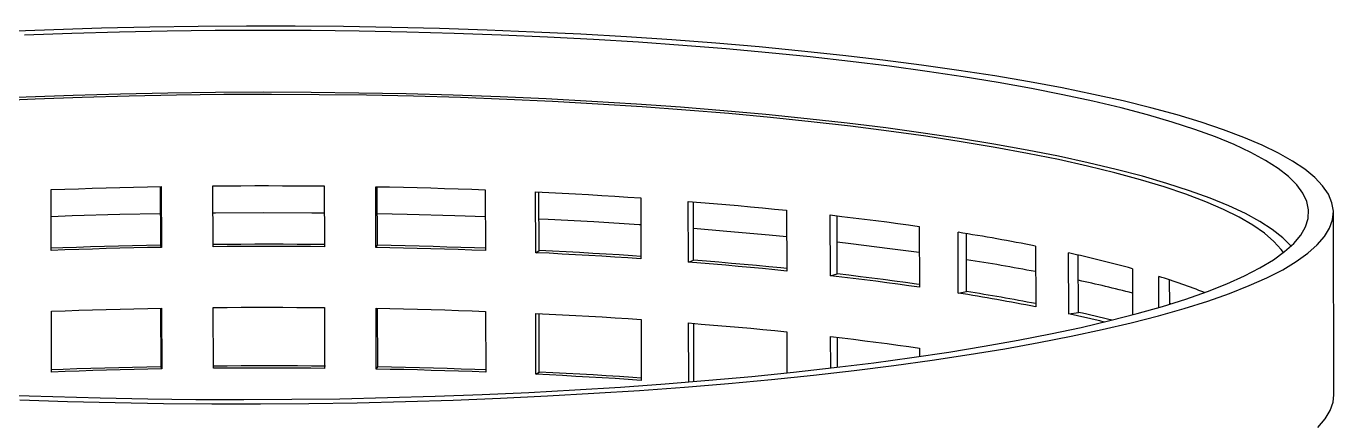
# Model space of a CAD drawing. Header units: millimetres. Extents: x 2214 to 8154, y -2115 to 2085.
# Drawn here: x 6895.5 to 7213, y 463.5 to 559.6 of the extents above; entities that cross this region are included whole.
import ezdxf

# ---------------------------------------------------------------- set-up
doc = ezdxf.new("R2010")
doc.units = ezdxf.units.MM

# ---------------------------------------------------------------- blocks, each defined once
blk = doc.blocks.new('izometria')
for p, q in [((1856.7, 303.66), (1856.68, 313.51)), ((1874.32, 313.99), (1874.35, 304.5)), ((1874.5, 314), (1874.52, 304.15)), ((1882.89, 304.26), (1882.86, 314.11)), ((1900.86, 314.1), (1900.88, 304.26)), ((1909.23, 304.14), (1909.2, 313.98)), ((1909.46, 304.49), (1909.44, 313.98)), ((1926.93, 313.49), (1926.96, 303.64)), ((1935.08, 303.29), (1935.05, 313.14)), ((1935.62, 303.63), (1935.6, 313.12)), ((1952.08, 312.16), (1952.1, 302.32)), ((1959.8, 301.75), (1959.77, 311.6)), ((1960.64, 302.07), (1960.61, 311.53)), ((1975.68, 310.17), (1975.7, 300.32)), ((1982.78, 299.55), (1982.75, 309.4)), ((1983.89, 299.85), (1983.87, 309.27)), ((2064.24, 280.29), (2064.17, 309.83)), ((1997.15, 307.54), (1997.17, 297.7)), ((2003.46, 296.74), (2003.44, 306.59)), ((2004.82, 297), (2004.8, 306.37)), ((1874.52, 304.15), (1874.35, 304.5)), ((1909.23, 304.14), (1909.46, 304.49)), ((1935.08, 303.29), (1935.62, 303.63)), ((2015.96, 304.36), (2015.99, 294.52)), ((2021.33, 293.4), (2021.3, 303.25)), ((2022.9, 293.62), (2022.88, 302.89)), ((1959.8, 301.75), (1960.64, 302.07)), ((2031.65, 300.7), (2031.67, 293.22)), ((1982.78, 299.55), (1983.89, 299.85)), ((2035.93, 294.42), (2035.92, 299.45)), ((2037.68, 294.94), (2037.67, 298.89)), ((2003.46, 296.74), (2004.82, 297)), ((1874.37, 294.3), (1874.4, 284.81)), ((1874.55, 294.3), (1874.57, 284.46)), ((1882.94, 284.57), (1882.91, 294.42)), ((1900.91, 294.41), (1900.93, 284.56)), ((1909.28, 284.45), (1909.25, 294.29)), ((1909.51, 284.79), (1909.49, 294.29)), ((2037.86, 295), (2037.68, 295.05)), ((1856.75, 283.97), (1856.73, 293.82)), ((1926.98, 293.79), (1927.01, 283.95)), ((1935.12, 283.6), (1935.1, 293.45)), ((1935.67, 283.94), (1935.65, 293.42)), ((1952.13, 292.47), (1952.15, 282.62)), ((2021.33, 293.4), (2022.9, 293.62)), ((1959.84, 282.36), (1959.82, 291.91)), ((1960.68, 282.43), (1960.66, 291.84)), ((1975.73, 290.47), (1975.74, 283.84)), ((1982.82, 284.62), (1982.8, 289.71)), ((1983.93, 284.75), (1983.92, 289.58)), ((1997.2, 287.85), (1997.2, 286.49)), ((1874.57, 284.46), (1874.4, 284.81)), ((1909.28, 284.45), (1909.51, 284.79)), ((1935.12, 283.6), (1935.67, 283.94))]:
    blk.add_line(p, q)
at = {"flags": 128}
for points in [[(1851.6, 279.44), (1859.3, 279.2), (1867.05, 279.01), (1874.86, 278.89), (1882.69, 278.82), (1890.54, 278.82), (1898.38, 278.88), (1906.2, 279), (1913.99, 279.19), (1921.73, 279.43), (1929.41, 279.73), (1937, 280.1), (1944.5, 280.52), (1951.88, 281), (1959.14, 281.54), (1966.26, 282.13), (1973.23, 282.78), (1980.02, 283.48), (1986.64, 284.23), (1993.05, 285.04), (1999.26, 285.89), (2005.25, 286.79), (2011, 287.74), (2016.51, 288.73), (2021.76, 289.76), (2026.75, 290.83), (2031.46, 291.94), (2035.88, 293.08), (2040.01, 294.26), (2043.83, 295.46), (2047.35, 296.7), (2050.55, 297.96), (2053.42, 299.24), (2055.96, 300.54), (2058.17, 301.86), (2060.03, 303.2), (2061.56, 304.55), (2062.73, 305.91), (2063.56, 307.27), (2064.04, 308.64), (2064.16, 310.01), (2063.94, 311.38), (2063.36, 312.75), (2062.43, 314.11), (2061.16, 315.46), (2059.54, 316.8), (2057.57, 318.12), (2055.27, 319.43), (2052.63, 320.71), (2049.67, 321.97), (2046.38, 323.21), (2042.78, 324.42), (2038.86, 325.6), (2034.65, 326.75), (2030.15, 327.86), (2025.36, 328.93), (2020.29, 329.97), (2014.97, 330.96), (2009.39, 331.91), (2003.57, 332.82), (1997.51, 333.68), (1991.25, 334.49), (1984.77, 335.24), (1978.11, 335.95), (1971.26, 336.61), (1964.25, 337.2), (1957.09, 337.75), (1949.79, 338.23), (1942.37, 338.66), (1934.85, 339.03), (1927.23, 339.34), (1919.53, 339.59), (1911.78, 339.78), (1903.98, 339.91), (1896.15, 339.98), (1888.3, 339.98), (1880.46, 339.92), (1872.63, 339.81), (1864.84, 339.63), (1857.1, 339.39), (1849.42, 339.09)], [(1849.31, 280.24), (1856.92, 279.98), (1864.59, 279.77), (1872.31, 279.62), (1880.06, 279.54), (1887.84, 279.51), (1895.61, 279.55), (1903.38, 279.65), (1911.11, 279.82), (1918.8, 280.04), (1926.43, 280.32), (1933.98, 280.67), (1941.44, 281.07), (1948.79, 281.53), (1956.01, 282.05), (1963.1, 282.63), (1970.04, 283.26), (1976.8, 283.95), (1983.39, 284.69), (1989.78, 285.48), (1995.97, 286.32), (2001.93, 287.2), (2007.66, 288.14), (2013.14, 289.11), (2018.37, 290.13), (2023.33, 291.19), (2028.01, 292.29), (2032.41, 293.42), (2036.51, 294.59), (2040.3, 295.78), (2043.78, 297.01), (2046.94, 298.25), (2049.78, 299.53), (2052.28, 300.82), (2054.45, 302.13), (2056.27, 303.46), (2057.75, 304.79), (2058.88, 306.14), (2059.66, 307.5), (2060.08, 308.85), (2060.15, 310.21), (2059.87, 311.57), (2059.23, 312.93), (2058.25, 314.27), (2056.91, 315.61), (2055.23, 316.93), (2053.2, 318.24), (2050.83, 319.53), (2048.13, 320.79), (2045.1, 322.04), (2041.75, 323.26), (2038.08, 324.45), (2034.1, 325.61), (2029.83, 326.73), (2025.26, 327.82), (2020.41, 328.87), (2015.29, 329.88), (2009.91, 330.85), (2004.28, 331.78), (1998.41, 332.65), (1992.31, 333.48), (1986, 334.26), (1979.49, 334.99), (1972.8, 335.67), (1965.93, 336.29), (1958.9, 336.85), (1951.73, 337.36), (1944.43, 337.81), (1937.01, 338.21), (1929.5, 338.54), (1921.9, 338.81), (1914.23, 339.02), (1906.51, 339.17), (1898.76, 339.26), (1890.99, 339.29), (1883.21, 339.25), (1875.45, 339.15), (1867.71, 339), (1860.02, 338.78), (1852.38, 338.5)], [(2057.31, 304.36), (2057.29, 304.39), (2055.96, 305.72), (2054.28, 307.04), (2052.27, 308.34), (2049.92, 309.62), (2047.23, 310.88), (2044.22, 312.12), (2040.89, 313.33), (2037.24, 314.51), (2033.29, 315.66), (2029.04, 316.78), (2024.5, 317.86), (2019.68, 318.91), (2014.59, 319.91), (2009.24, 320.88), (2003.64, 321.8), (1997.81, 322.67), (1991.75, 323.49), (1985.48, 324.27), (1979.01, 324.99), (1972.35, 325.67), (1965.52, 326.28), (1958.54, 326.85), (1951.41, 327.35), (1944.15, 327.8), (1936.78, 328.19), (1929.31, 328.52), (1921.75, 328.79), (1914.13, 329), (1906.46, 329.15), (1898.75, 329.24), (1891.02, 329.27), (1883.29, 329.23), (1875.57, 329.14), (1867.88, 328.98), (1860.24, 328.76), (1852.65, 328.48), (1845.14, 328.14)], [(2056.09, 303.31), (2055.74, 303.81), (2054.55, 305.13), (2053.02, 306.45), (2051.15, 307.75), (2048.93, 309.03), (2046.38, 310.29), (2043.5, 311.53), (2040.29, 312.75), (2036.77, 313.94), (2032.94, 315.09), (2028.81, 316.22), (2024.38, 317.31), (2019.67, 318.36), (2014.68, 319.37), (2009.44, 320.35), (2003.94, 321.27), (1998.2, 322.16), (1992.23, 322.99), (1986.04, 323.78), (1979.65, 324.51), (1973.07, 325.19), (1966.32, 325.82), (1959.4, 326.4), (1952.33, 326.91), (1945.14, 327.37), (1937.82, 327.77), (1930.41, 328.12), (1922.9, 328.4), (1915.33, 328.62), (1907.7, 328.78), (1900.03, 328.88), (1892.34, 328.92), (1884.64, 328.89), (1876.96, 328.81), (1869.3, 328.66), (1861.68, 328.45), (1854.11, 328.18), (1846.62, 327.85)], [(1856.68, 313.51), (1858.89, 313.59), (1861.11, 313.66), (1863.33, 313.73), (1865.55, 313.79), (1867.79, 313.85), (1870.02, 313.91), (1872.26, 313.95), (1874.5, 314)], [(1882.86, 314.11), (1885.11, 314.13), (1887.36, 314.14), (1889.61, 314.15), (1891.86, 314.15), (1894.12, 314.14), (1896.36, 314.14), (1898.61, 314.12), (1900.86, 314.1)], [(1909.2, 313.98), (1911.44, 313.94), (1913.67, 313.89), (1915.89, 313.84), (1918.11, 313.78), (1920.32, 313.71), (1922.53, 313.64), (1924.74, 313.57), (1926.93, 313.49)], [(1935.05, 313.14), (1937.21, 313.04), (1939.37, 312.93), (1941.51, 312.81), (1943.64, 312.69), (1945.77, 312.57), (1947.88, 312.44), (1949.99, 312.3), (1952.08, 312.16)], [(1959.77, 311.6), (1961.81, 311.44), (1963.83, 311.27), (1965.84, 311.1), (1967.84, 310.92), (1969.82, 310.74), (1971.79, 310.55), (1973.74, 310.36), (1975.68, 310.17)], [(1874.34, 309.6), (1867.78, 309.46), (1860.09, 309.24), (1856.69, 309.12)], [(1900.87, 309.7), (1898.83, 309.72), (1891.06, 309.75), (1883.28, 309.71), (1882.87, 309.71)], [(1926.95, 309.1), (1921.97, 309.27), (1914.31, 309.48), (1909.45, 309.58)], [(1982.75, 309.4), (1984.62, 309.18), (1986.46, 308.96), (1988.29, 308.73), (1990.1, 308.51), (1991.89, 308.27), (1993.66, 308.03), (1995.41, 307.79), (1997.15, 307.54)], [(1952.09, 307.8), (1951.8, 307.82), (1944.5, 308.27), (1937.08, 308.67), (1935.61, 308.74)], [(1975.69, 305.85), (1972.87, 306.13), (1966, 306.75), (1960.62, 307.19)], [(1997.16, 303.3), (1992.38, 303.94), (1986.08, 304.72), (1983.88, 304.98)], [(1874.35, 304.5), (1872.08, 304.45), (1869.82, 304.41), (1867.55, 304.35), (1865.3, 304.29), (1863.04, 304.23), (1860.8, 304.16), (1858.55, 304.09), (1856.7, 304.02)], [(1874.52, 304.15), (1872.28, 304.11), (1870.04, 304.06), (1867.81, 304.01), (1865.58, 303.95), (1863.35, 303.89), (1861.13, 303.82), (1858.91, 303.74), (1856.7, 303.66)], [(1901.02, 304.6), (1898.75, 304.62), (1896.47, 304.64), (1894.2, 304.65), (1891.92, 304.65), (1889.64, 304.65), (1887.36, 304.64), (1885.09, 304.63), (1882.81, 304.61)], [(1900.88, 304.26), (1898.64, 304.28), (1896.39, 304.29), (1894.14, 304.3), (1891.89, 304.3), (1889.64, 304.3), (1887.39, 304.29), (1885.14, 304.28), (1882.89, 304.26)], [(1926.96, 303.64), (1924.76, 303.72), (1922.56, 303.8), (1920.35, 303.87), (1918.13, 303.93), (1915.91, 303.99), (1913.69, 304.04), (1911.46, 304.09), (1909.23, 304.14)], [(1926.96, 304), (1925.18, 304.06), (1922.95, 304.14), (1920.72, 304.21), (1918.48, 304.28), (1916.23, 304.34), (1913.98, 304.39), (1911.72, 304.44), (1909.46, 304.49)], [(1952.1, 302.32), (1950.01, 302.46), (1947.91, 302.59), (1945.79, 302.72), (1943.67, 302.85), (1941.53, 302.97), (1939.39, 303.08), (1937.24, 303.19), (1935.08, 303.29)], [(1952.1, 302.69), (1950.74, 302.78), (1948.61, 302.92), (1946.47, 303.05), (1944.32, 303.18), (1942.16, 303.3), (1939.99, 303.42), (1937.81, 303.53), (1935.62, 303.63)], [(1975.7, 300.32), (1973.77, 300.52), (1971.81, 300.71), (1969.84, 300.89), (1967.86, 301.07), (1965.87, 301.25), (1963.86, 301.42), (1961.83, 301.59), (1959.8, 301.75)], [(1975.7, 300.73), (1974.77, 300.82), (1972.8, 301.01), (1970.8, 301.2), (1968.8, 301.39), (1966.78, 301.56), (1964.74, 301.74), (1962.7, 301.91), (1960.64, 302.07)], [(1997.17, 297.7), (1995.44, 297.94), (1993.68, 298.19), (1991.91, 298.43), (1990.12, 298.66), (1988.31, 298.89), (1986.48, 299.11), (1984.64, 299.34), (1982.78, 299.55)], [(1997.17, 298.15), (1996.7, 298.22), (1994.93, 298.46), (1993.13, 298.7), (1991.32, 298.94), (1989.49, 299.17), (1987.64, 299.4), (1985.78, 299.63), (1983.89, 299.85)], [(1856.73, 293.82), (1858.94, 293.9), (1861.16, 293.97), (1863.38, 294.04), (1865.6, 294.1), (1867.83, 294.16), (1870.07, 294.21), (1872.31, 294.26), (1874.55, 294.3)], [(1882.91, 294.42), (1885.16, 294.43), (1887.41, 294.45), (1889.66, 294.45), (1891.91, 294.46), (1894.16, 294.45), (1896.41, 294.44), (1898.66, 294.43), (1900.91, 294.41)], [(1909.25, 294.29), (1911.48, 294.25), (1913.71, 294.2), (1915.94, 294.14), (1918.16, 294.08), (1920.37, 294.02), (1922.58, 293.95), (1924.79, 293.87), (1926.98, 293.79)], [(1935.1, 293.45), (1937.26, 293.34), (1939.41, 293.23), (1941.56, 293.12), (1943.69, 293), (1945.82, 292.88), (1947.93, 292.75), (1950.04, 292.61), (1952.13, 292.47)], [(1959.82, 291.91), (1961.86, 291.74), (1963.88, 291.58), (1965.89, 291.41), (1967.89, 291.23), (1969.87, 291.05), (1971.84, 290.86), (1973.79, 290.67), (1975.73, 290.47)], [(1982.8, 289.71), (1984.66, 289.49), (1986.51, 289.27), (1988.34, 289.04), (1990.15, 288.81), (1991.94, 288.58), (1993.71, 288.34), (1995.46, 288.1), (1997.2, 287.85)], [(1874.4, 284.81), (1872.13, 284.76), (1869.86, 284.71), (1867.6, 284.66), (1865.35, 284.6), (1863.09, 284.54), (1860.84, 284.47), (1858.6, 284.39), (1856.75, 284.33)], [(1874.57, 284.46), (1872.33, 284.42), (1870.09, 284.37), (1867.86, 284.31), (1865.63, 284.26), (1863.4, 284.19), (1861.18, 284.12), (1858.96, 284.05), (1856.75, 283.97)], [(1901.07, 284.91), (1898.8, 284.93), (1896.52, 284.95), (1894.25, 284.96), (1891.97, 284.96), (1889.69, 284.96), (1887.41, 284.95), (1885.14, 284.94), (1882.86, 284.92)], [(1900.93, 284.56), (1898.69, 284.58), (1896.44, 284.6), (1894.19, 284.61), (1891.94, 284.61), (1889.69, 284.61), (1887.44, 284.6), (1885.18, 284.59), (1882.94, 284.57)], [(1927.01, 283.95), (1924.81, 284.03), (1922.61, 284.1), (1920.4, 284.17), (1918.18, 284.24), (1915.96, 284.3), (1913.74, 284.35), (1911.51, 284.4), (1909.28, 284.45)], [(1927.01, 284.31), (1925.23, 284.37), (1923, 284.45), (1920.77, 284.52), (1918.53, 284.58), (1916.28, 284.64), (1914.03, 284.7), (1911.77, 284.75), (1909.51, 284.79)], [(1952.15, 282.62), (1950.06, 282.76), (1947.96, 282.9), (1945.84, 283.03), (1943.72, 283.15), (1941.58, 283.27), (1939.44, 283.39), (1937.29, 283.5), (1935.12, 283.6)], [(1952.15, 283), (1950.78, 283.09), (1948.65, 283.23), (1946.51, 283.36), (1944.36, 283.49), (1942.2, 283.61), (1940.04, 283.72), (1937.86, 283.83), (1935.67, 283.94)], [(2061.63, 275.01), (2062.81, 276.37), (2063.63, 277.74), (2064.11, 279.11), (2064.24, 280.29)]]:
    blk.add_lwpolyline(points, dxfattribs=at)
for centre, radius, start, end in [((1950.31, -28.3), 339.08, 78.8356, 80.9856), ((1978.83, 108.5), 199.33, 74.6338, 77.6982), ((1950.28, -45.44), 351.85, 79.2389, 81.0844), ((1977.33, 87.28), 216.39, 75.4588, 77.8472), ((2006.91, 204.92), 98.87, 68.3821, 72.9409), ((1950.33, -38.14), 339.08, 78.8356, 80.9856), ((1949.52, -50.82), 352.19, 79.1221, 80.9665), ((1974.46, 79.76), 218.72, 76.0826, 77.6266), ((1974.94, 75.11), 223.72, 76.1983, 77.6204)]:
    blk.add_arc(centre, radius, start, end)

msp = doc.modelspace()

# ---------------------------------------------------------------- block references
at = {"xscale": 1.5, "yscale": 1.5, "zscale": 1.5}
msp.add_blockref('izometria', (4116.6, 49.63), dxfattribs=at)

doc.saveas('drawing.dxf')
